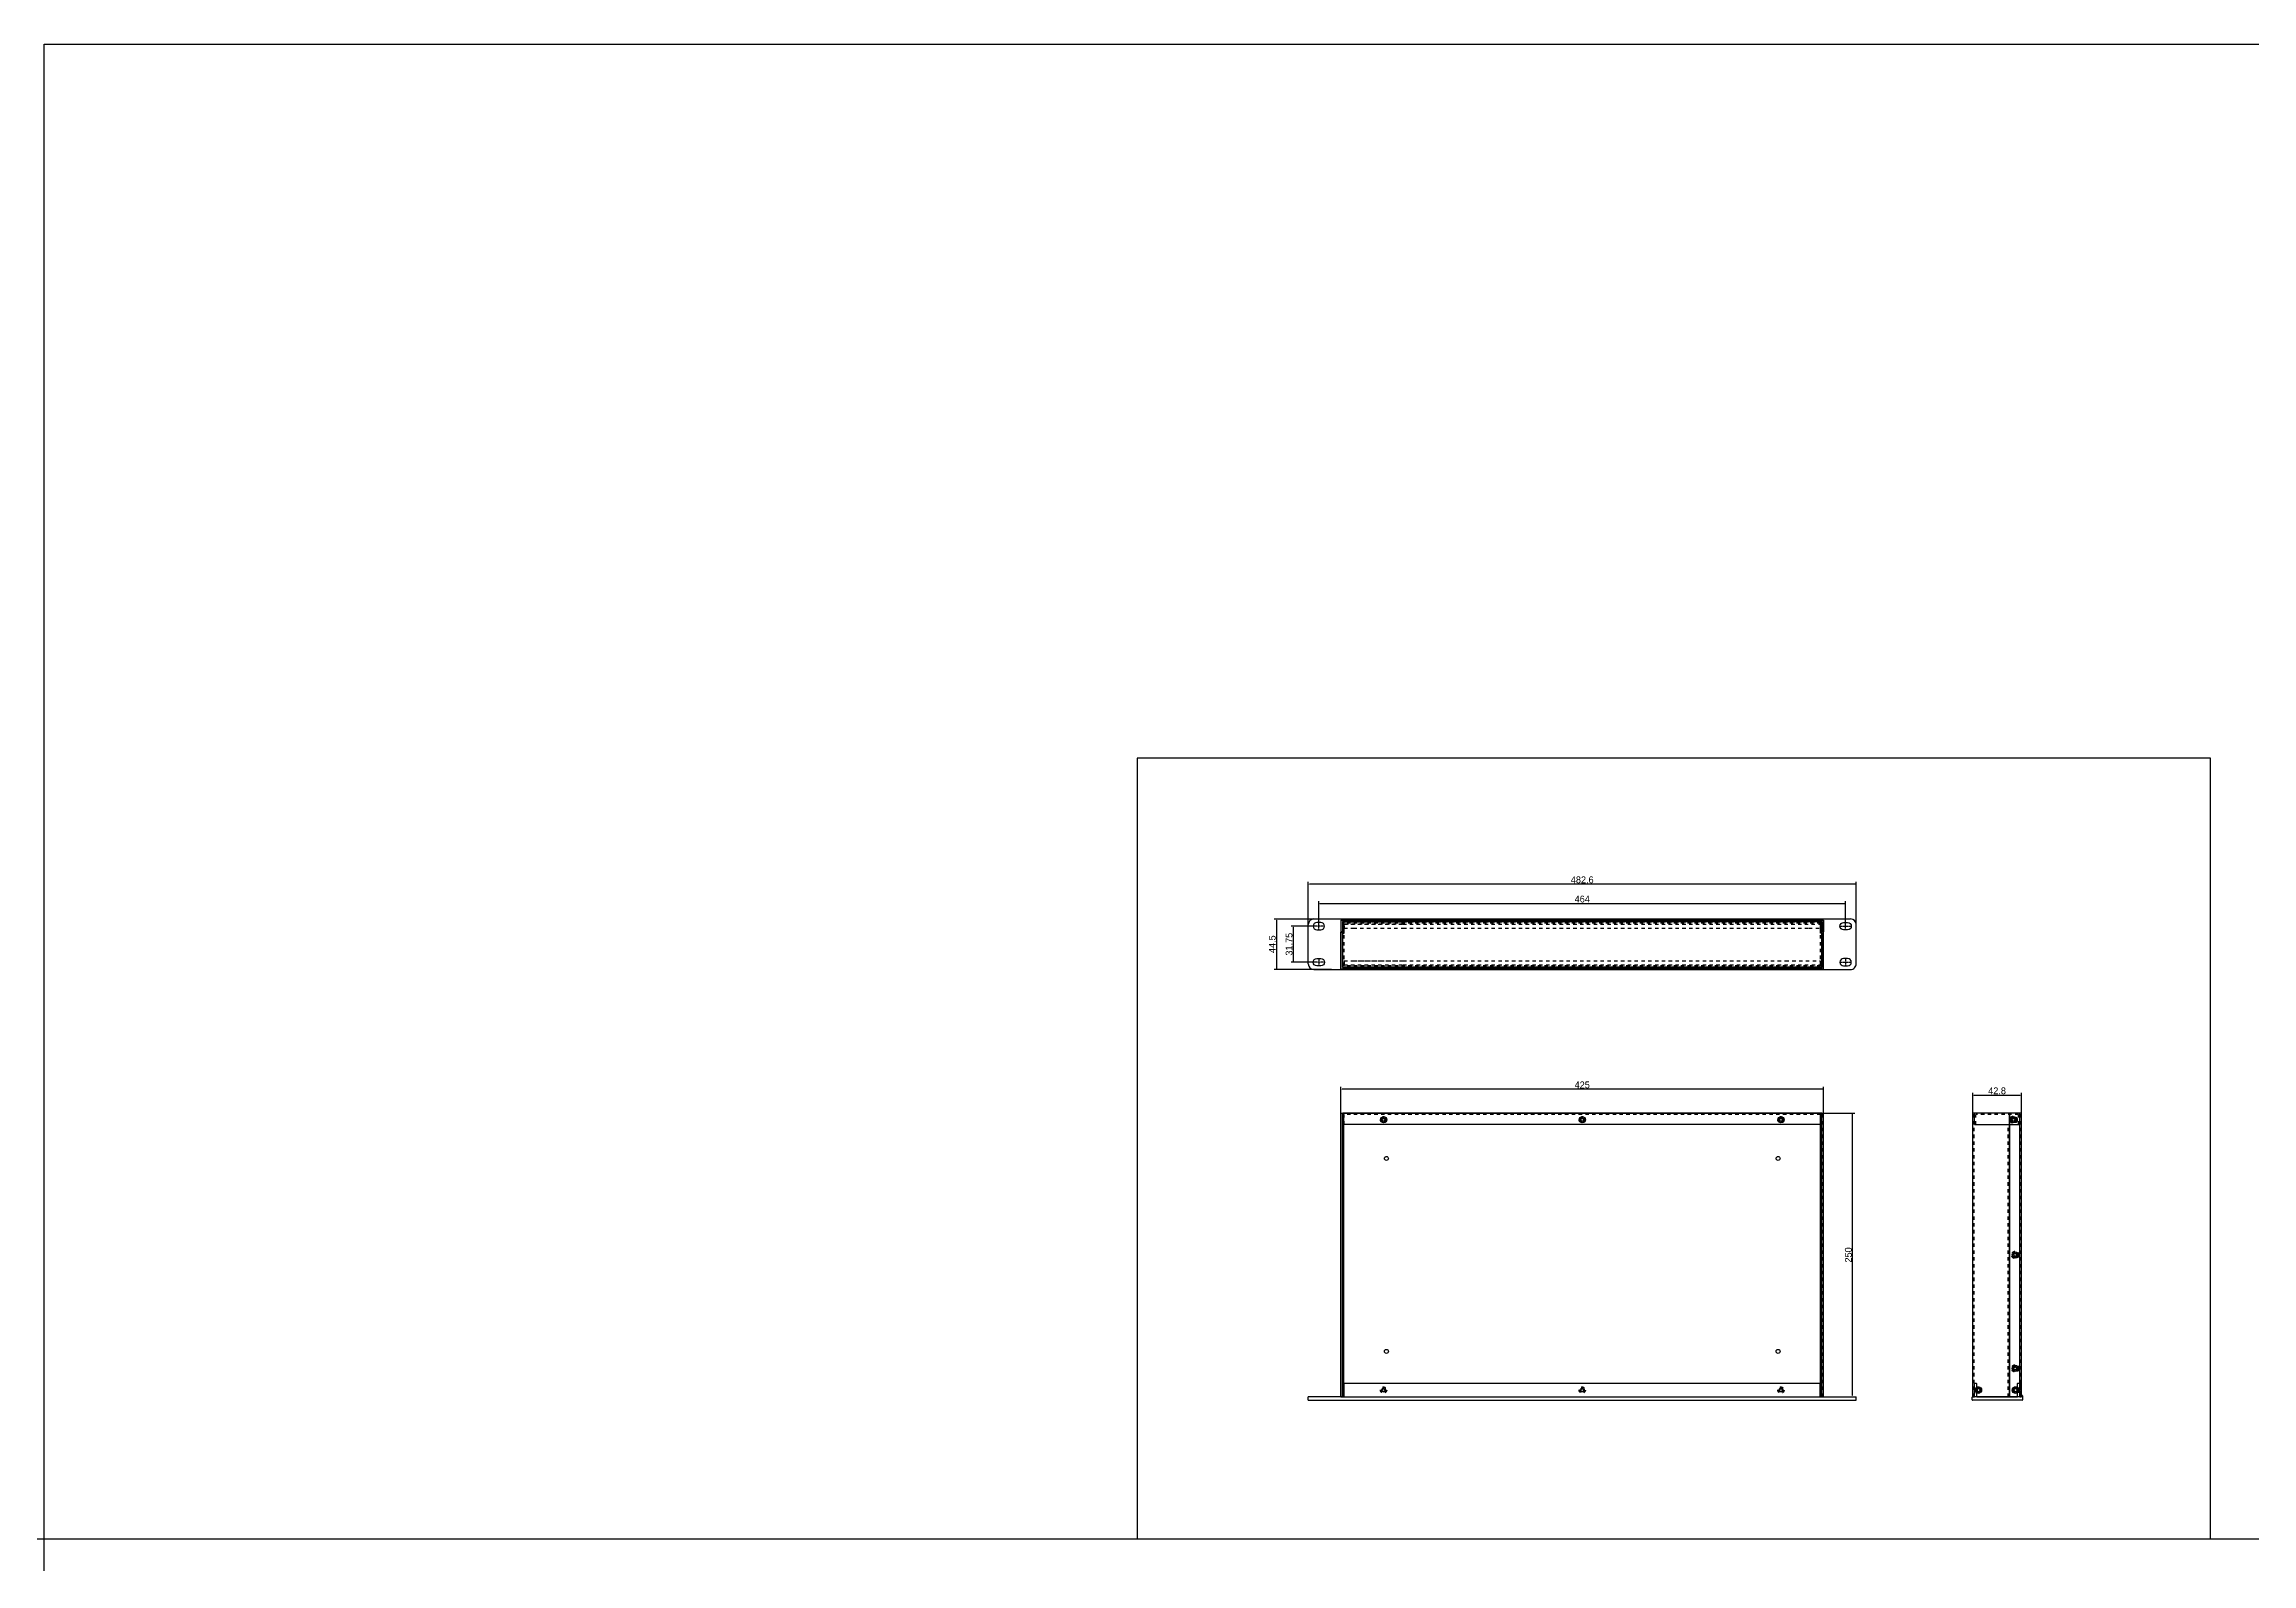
# Model space of a CAD drawing. Header units: millimetres. Extents: x 34287 to 41869, y -1912 to 663.
# Drawn here: x 34287 to 36231, y -1037 to 302 of the extents above; entities that cross this region are included whole.
import ezdxf

# ---------------------------------------------------------------- set-up
doc = ezdxf.new("R2010")
doc.units = ezdxf.units.MM
doc.header["$PDMODE"] = 3
doc.header["$PDSIZE"] = 0.3125
doc.linetypes.add('CENTER', pattern=[50.8, 31.75, -6.35, 6.35, -6.35])
doc.linetypes.add('DASHED', pattern=[0.2, 0.1, -0.1])
doc.layers.get('0').update_dxf_attribs({"linetype": 'CONTINUOUS'})
doc.layers.get('Defpoints').update_dxf_attribs({"linetype": 'CONTINUOUS'})
doc.layers.add('打印', color=7, linetype='CONTINUOUS')
doc.styles.get("Standard").update_dxf_attribs({"font": ''})
doc.styles.get('STANDARD').set_extended_font_data('changfangsong')
doc.dimstyles.new('DIMSTYLE_6', dxfattribs={"dimtxt": 4, "dimasz": 1, "dimexe": 2, "dimexo": 0.5, "dimgap": 0.75, "dimtad": 1, "dimdsep": 46, "dimtxsty": 'STANDARD', "dimblk": '_FILLED', "dimcen": 0, "dimclrd": 5, "dimclre": 5, "dimadec": 0, "dimazin": 0, "dimtp": 0.1, "dimtm": 0.1, "dimtfac": 1, "dimtofl": 0, "dimtmove": 0, "dimatfit": 3, "dimldrblk": '_FILLED', "dimfxl": 1, "dimtolj": 1, "dimarcsym": 0})

# ---------------------------------------------------------------- blocks, each defined once
blk = doc.blocks.new('_FILLED')
at = {"color": 0, "linetype": 'ByBlock'}
blk.add_solid([(0, 0), (-1, 0.2), (-1, -0.2)], dxfattribs=at)
blk = doc.blocks.new('*D130')
at = {"color": 5, "linetype": 'ByBlock', "lineweight": -2, "ltscale": 3}
for p, q in [((35400, -487.1), (35400, -435.8)), ((35881.6, -437.8), (35401, -437.8)), ((35882.6, -487.1), (35882.6, -435.8))]:
    blk.add_line(p, q, dxfattribs=at)
at = {"layer": 'Defpoints', "color": 0, "linetype": 'ByBlock', "lineweight": -3, "ltscale": 3}
for p in [(35400, -437.8), (35400, -487.6), (35882.6, -487.6)]:
    blk.add_point(p, dxfattribs=at)
at = {"color": 5, "linetype": 'ByBlock', "lineweight": -2, "ltscale": 3, "rotation": 180}
blk.add_blockref('_FILLED', (35400, -437.8), dxfattribs=at)
at = {"color": 5, "linetype": 'ByBlock', "lineweight": -2, "ltscale": 3}
blk.add_blockref('_FILLED', (35882.6, -437.8), dxfattribs=at)
at = {"color": 0, "linetype": 'ByBlock', "lineweight": -3, "ltscale": 3, "insert": (35641.3, -434), "char_height": 6, "attachment_point": 5}
blk.add_mtext('\\A1;482.6', dxfattribs=at)
blk = doc.blocks.new('*D131')
at = {"color": 5, "linetype": 'ByBlock', "lineweight": -2, "ltscale": 3}
for p, q in [((35420.5, -468.5), (35370, -468.5)), ((35372, -469.5), (35372, -512)), ((35420.5, -513), (35370, -513))]:
    blk.add_line(p, q, dxfattribs=at)
at = {"layer": 'Defpoints', "color": 0, "linetype": 'ByBlock', "lineweight": -3, "ltscale": 3}
for p in [(35421, -468.5), (35372, -513), (35421, -513)]:
    blk.add_point(p, dxfattribs=at)
at = {"color": 5, "linetype": 'ByBlock', "lineweight": -2, "ltscale": 3}
for p, rotation in [((35372, -468.5), 90), ((35372, -513), 270)]:
    blk.add_blockref('_FILLED', p, dxfattribs=dict(at, rotation=rotation))
at = {"color": 0, "linetype": 'ByBlock', "lineweight": -3, "ltscale": 3, "insert": (35368.3, -490.7), "char_height": 6, "attachment_point": 5, "rotation": 90}
blk.add_mtext('\\A1;44.5', dxfattribs=at)
blk = doc.blocks.new('*D132')
at = {"color": 5, "linetype": 'ByBlock', "lineweight": -2, "ltscale": 3}
for p, q in [((35406.7, -474.8), (35384.8, -474.8)), ((35386.8, -475.8), (35386.8, -505.6)), ((35406.7, -506.6), (35384.8, -506.6))]:
    blk.add_line(p, q, dxfattribs=at)
at = {"layer": 'Defpoints', "color": 0, "linetype": 'ByBlock', "lineweight": -3, "ltscale": 3}
for p in [(35407.2, -474.8), (35386.8, -506.6), (35407.2, -506.6)]:
    blk.add_point(p, dxfattribs=at)
at = {"color": 5, "linetype": 'ByBlock', "lineweight": -2, "ltscale": 3}
for p, rotation in [((35386.8, -474.8), 90), ((35386.8, -506.6), 270)]:
    blk.add_blockref('_FILLED', p, dxfattribs=dict(at, rotation=rotation))
at = {"color": 0, "linetype": 'ByBlock', "lineweight": -3, "ltscale": 3, "insert": (35383.1, -490.7), "char_height": 6, "attachment_point": 5, "rotation": 90}
blk.add_mtext('\\A1;31.75', dxfattribs=at)
blk = doc.blocks.new('*D134')
at = {"color": 5, "linetype": 'ByBlock', "lineweight": -2, "ltscale": 3}
for p, q in [((35428.8, -643.3), (35428.8, -616.4)), ((35852.8, -618.4), (35429.8, -618.4)), ((35853.8, -656.1), (35853.8, -616.4))]:
    blk.add_line(p, q, dxfattribs=at)
at = {"layer": 'Defpoints', "color": 0, "linetype": 'ByBlock', "lineweight": -3, "ltscale": 3}
for p in [(35428.8, -618.4), (35428.8, -643.8), (35853.8, -656.6)]:
    blk.add_point(p, dxfattribs=at)
at = {"color": 5, "linetype": 'ByBlock', "lineweight": -2, "ltscale": 3, "rotation": 180}
blk.add_blockref('_FILLED', (35428.8, -618.4), dxfattribs=at)
at = {"color": 5, "linetype": 'ByBlock', "lineweight": -2, "ltscale": 3}
blk.add_blockref('_FILLED', (35853.8, -618.4), dxfattribs=at)
at = {"color": 0, "linetype": 'ByBlock', "lineweight": -3, "ltscale": 3, "insert": (35641.3, -614.7), "char_height": 6, "attachment_point": 5}
blk.add_mtext('\\A1;425', dxfattribs=at)

msp = doc.modelspace()

# ---------------------------------------------------------------- linework, layer by layer
at = {"color": 1, "ltscale": 30}
for p, q in [((35400.018, -507.971), (35400.018, -473.471)), ((35405.018, -468.471), (35877.618, -468.471)), ((35882.618, -507.971), (35882.618, -473.471)), ((35405.018, -512.971), (35877.618, -512.971)), ((35400.018, -892.578), (35400.018, -889.578)), ((35400.018, -892.578), (35882.618, -892.578)), ((35431.618, -877.578), (35851.018, -877.578)), ((35431.618, -889.578), (35431.618, -877.578)), ((35851.018, -889.578), (35851.018, -877.578)), ((35882.618, -892.578), (35882.618, -889.578))]:
    msp.add_line(p, q, dxfattribs=at)
at = {"color": 1, "linetype": 'CENTER', "ltscale": 0.026}
for p, q in [((35414.418, -474.846), (35404.218, -474.846)), ((35409.318, -478.196), (35409.318, -471.496)), ((35868.218, -474.846), (35878.418, -474.846)), ((35873.318, -478.196), (35873.318, -471.496)), ((35409.318, -503.246), (35409.318, -509.946)), ((35873.318, -503.246), (35873.318, -509.946)), ((35414.418, -506.596), (35404.218, -506.596)), ((35868.218, -506.596), (35878.418, -506.596))]:
    msp.add_line(p, q, dxfattribs=at)
at = {"color": 4, "ltscale": 30}
for p, q in [((35428.818, -469.571), (35853.818, -469.571)), ((35428.818, -469.571), (35428.818, -479.771)), ((35430.018, -479.771), (35428.818, -479.771)), ((35430.018, -470.771), (35852.618, -470.771)), ((35430.018, -470.771), (35430.018, -479.771)), ((35852.618, -470.771), (35852.618, -479.771)), ((35853.818, -479.771), (35852.618, -479.771)), ((35853.818, -469.571), (35853.818, -479.771)), ((35428.818, -639.478), (35853.818, -639.478)), ((35428.818, -889.478), (35428.818, -639.478)), ((35853.818, -889.478), (35853.818, -639.478)), ((36017.907, -889.478), (36017.907, -639.478)), ((36028.107, -639.478), (36017.907, -639.478)), ((36028.107, -889.478), (36028.107, -639.478)), ((35428.818, -889.478), (35853.818, -889.478)), ((36028.107, -889.478), (36017.907, -889.478))]:
    msp.add_line(p, q, dxfattribs=at)
at = {"color": 2, "ltscale": 30}
for p, q in [((35428.818, -512.371), (35428.818, -479.971)), ((35428.818, -479.971), (35430.318, -479.971)), ((35430.018, -511.171), (35430.018, -480.971)), ((35430.018, -480.971), (35431.518, -480.971)), ((35430.318, -479.971), (35430.318, -470.971)), ((35430.318, -470.971), (35431.518, -470.971)), ((35431.518, -480.971), (35431.518, -470.971)), ((35851.118, -480.971), (35851.118, -470.971)), ((35852.318, -470.971), (35851.118, -470.971)), ((35851.118, -470.971), (35852.318, -470.971)), ((35852.618, -480.971), (35851.118, -480.971)), ((35852.318, -479.971), (35852.318, -470.971)), ((35853.818, -479.971), (35852.318, -479.971)), ((35852.618, -511.171), (35852.618, -480.971)), ((35853.818, -512.371), (35853.818, -479.971)), ((35428.818, -512.371), (35853.818, -512.371)), ((35430.018, -511.171), (35852.618, -511.171)), ((35428.818, -639.478), (35853.818, -639.478)), ((35428.818, -889.478), (35428.818, -639.478)), ((35430.218, -889.478), (35430.218, -639.478)), ((35431.418, -889.478), (35431.418, -639.478)), ((35851.218, -889.478), (35851.218, -639.478)), ((35852.418, -889.478), (35852.418, -639.478)), ((35853.818, -889.478), (35853.818, -639.478)), ((35985.307, -889.478), (35985.307, -639.478)), ((36017.707, -639.478), (35985.307, -639.478)), ((36017.707, -889.478), (36017.707, -639.478)), ((36026.707, -649.878), (36016.507, -649.878)), ((36026.707, -889.478), (36026.707, -649.878)), ((35428.818, -889.478), (35853.818, -889.478)), ((36026.707, -889.478), (35985.307, -889.478))]:
    msp.add_line(p, q, dxfattribs=at)
at = {"color": 3, "ltscale": 30}
for p, q in [((35430.318, -510.971), (35430.318, -470.971)), ((35852.318, -470.971), (35430.318, -470.971)), ((35852.318, -510.971), (35852.318, -470.971)), ((35852.318, -510.971), (35430.318, -510.971)), ((35852.318, -639.478), (35430.318, -639.478)), ((35430.318, -649.478), (35430.318, -639.478)), ((35851.118, -649.478), (35851.118, -640.678)), ((35852.318, -649.478), (35852.318, -639.478)), ((36026.707, -639.478), (35986.707, -639.478)), ((36026.707, -649.478), (36026.707, -639.478)), ((35852.318, -649.478), (35430.318, -649.478))]:
    msp.add_line(p, q, dxfattribs=at)
at = {"color": 3, "linetype": 'DASHED', "ltscale": 30}
for p, q in [((35431.518, -509.771), (35431.518, -472.171)), ((35851.118, -472.171), (35431.518, -472.171)), ((35851.118, -509.771), (35851.118, -472.171)), ((35851.118, -509.771), (35431.518, -509.771)), ((35851.118, -640.678), (35431.518, -640.678)), ((35431.518, -649.478), (35431.518, -640.678)), ((35987.907, -649.478), (35987.907, -640.678)), ((36025.507, -640.678), (35987.907, -640.678)), ((36025.507, -649.478), (36025.507, -640.678))]:
    msp.add_line(p, q, dxfattribs=at)
at = {"color": 1, "linetype": 'DASHED', "ltscale": 30}
for p, q in [((35431.618, -468.471), (35431.618, -476.572)), ((35431.618, -469.564), (35437.618, -469.564)), ((35431.618, -469.564), (35483.418, -469.564)), ((35431.618, -469.564), (35483.418, -469.564)), ((35431.618, -470.971), (35437.618, -470.971)), ((35431.618, -470.971), (35483.418, -470.971)), ((35431.618, -470.971), (35483.418, -470.971)), ((35431.618, -472.971), (35483.418, -472.971)), ((35483.418, -472.971), (35431.618, -472.971)), ((35431.618, -476.572), (35437.618, -476.572)), ((35431.618, -476.572), (35439.718, -476.572)), ((35439.718, -476.572), (35483.418, -476.572)), ((35483.418, -469.564), (35837.268, -469.564)), ((35571.518, -469.564), (35483.418, -469.564)), ((35483.418, -470.971), (35837.268, -470.971)), ((35483.418, -472.971), (35837.268, -472.971)), ((35483.418, -476.572), (35840.918, -476.572)), ((35837.268, -469.564), (35851.023, -469.564)), ((35837.268, -470.971), (35851.023, -470.971)), ((35837.268, -472.971), (35851.023, -472.971)), ((35840.918, -476.572), (35851.023, -476.572)), ((35851.023, -470.971), (35851.023, -468.471)), ((35851.023, -470.971), (35851.023, -476.572)), ((35431.618, -505.372), (35431.618, -510.971)), ((35431.618, -505.372), (35462.318, -505.372)), ((35431.618, -505.372), (35462.318, -505.372)), ((35439.818, -505.372), (35483.418, -505.372)), ((35462.318, -505.372), (35483.418, -505.372)), ((35483.418, -505.372), (35820.318, -505.372)), ((35820.318, -505.372), (35851.023, -505.372)), ((35851.023, -505.372), (35851.023, -510.971)), ((35431.618, -508.971), (35437.718, -508.971)), ((35431.618, -508.971), (35483.418, -508.971)), ((35431.618, -510.971), (35437.718, -510.971)), ((35431.618, -510.971), (35483.418, -510.971)), ((35483.418, -508.971), (35851.023, -508.971)), ((35483.418, -510.971), (35851.023, -510.971)), ((35988.707, -886.477), (35988.707, -880.68)), ((36024.707, -886.477), (36024.707, -880.68))]:
    msp.add_line(p, q, dxfattribs=at)
at = {"color": 4, "linetype": 'DASHED', "ltscale": 30}
for p, q in [((35430.018, -889.478), (35430.018, -639.478)), ((35852.618, -889.478), (35852.618, -639.478)), ((36026.907, -889.478), (36026.907, -639.478))]:
    msp.add_line(p, q, dxfattribs=at)
at = {"color": 2, "linetype": 'DASHED', "ltscale": 30}
for p, q in [((35430.018, -889.478), (35430.018, -640.478)), ((35852.618, -889.478), (35852.618, -640.478)), ((35986.507, -889.478), (35986.507, -639.478)), ((36016.507, -889.478), (36016.507, -649.878))]:
    msp.add_line(p, q, dxfattribs=at)
at = {"color": 3, "linetype": 'ByBlock', "lineweight": -3, "ltscale": 3}
for q in [(35986.707, -639.478), (36026.707, -649.478)]:
    msp.add_line((35986.707, -649.478), q, dxfattribs=at)
at = {"color": 1, "linetype": 'ByBlock', "lineweight": -3, "ltscale": 30}
for p, q in [((35984.707, -892.278), (35984.707, -889.878)), ((35985.007, -889.578), (35986.607, -889.578)), ((36028.907, -892.578), (35985.007, -892.578)), ((35986.707, -883.243), (35986.707, -877.878)), ((35986.707, -889.478), (35986.707, -883.914)), ((35987.007, -877.578), (35988.407, -877.578)), ((35988.707, -877.878), (35988.707, -880.68)), ((35988.707, -886.477), (35988.707, -889.278)), ((35989.007, -889.578), (36024.407, -889.578)), ((35992.061, -882.636), (35991.637, -882.944)), ((35991.637, -884.212), (35992.061, -884.52)), ((36021.778, -882.944), (36021.354, -882.636)), ((36021.354, -884.52), (36021.778, -884.212)), ((36024.707, -880.68), (36024.707, -877.878)), ((36024.707, -889.278), (36024.707, -886.477)), ((36025.007, -877.578), (36026.407, -877.578)), ((36026.707, -877.878), (36026.707, -883.243)), ((36026.707, -883.914), (36026.707, -889.478)), ((36026.807, -889.578), (36028.015, -889.578)), ((36028.115, -889.487), (36028.184, -888.653)), ((36028.483, -888.378), (36028.907, -888.378)), ((36029.207, -888.678), (36029.207, -892.278))]:
    msp.add_line(p, q, dxfattribs=at)
at = {"linetype": 'ByBlock', "lineweight": -3, "ltscale": 3}
for p in [(9193.74, -1014.546), (18119.674, -1014.546)]:
    msp.add_xline(p, (1, 0.00000017), dxfattribs=at)
for points in [[(34286.531, 302.364), (41868.883, 302.364), (41868.883, -1912.119), (34286.531, -1912.119)], [(35249.369, -1014.545), (36194.605, -1014.545), (36194.605, -326.715), (35249.369, -326.715)]]:
    msp.add_lwpolyline(points, close=True, dxfattribs=at)
at = {"color": 1}
for points in [[(35407.568, -471.596, 1), (35407.568, -478.096), (35411.068, -478.096, 1), (35411.068, -471.596)], [(35875.068, -471.596, -1), (35875.068, -478.096), (35871.568, -478.096, -1), (35871.568, -471.596)], [(35407.568, -509.846, -1), (35407.568, -503.346), (35411.068, -503.346, -1), (35411.068, -509.846)], [(35875.068, -509.846, 1), (35875.068, -503.346), (35871.568, -503.346, 1), (35871.568, -509.846)]]:
    msp.add_lwpolyline(points, format="xyb", close=True, dxfattribs=at)
at = {"color": 4, "ltscale": 30}
for centre, radius in [((35466.318, -645.378), 2.75), ((35466.318, -645.378), 1.75), ((35641.318, -645.378), 2.75), ((35641.318, -645.378), 1.75), ((35816.318, -645.378), 2.75), ((35816.318, -645.378), 1.75), ((36021.207, -645.378), 2.75), ((36021.207, -645.378), 1.75), ((36022.707, -764.478), 2.75), ((36022.707, -764.478), 1.75), ((36022.707, -864.478), 2.75), ((36022.707, -864.478), 1.75)]:
    msp.add_circle(centre, radius, dxfattribs=at)
at = {"color": 2, "linetype": 'DASHED', "ltscale": 30}
for centre, radius in [((35466.318, -645.378), 2.75), ((35641.318, -645.378), 2.75), ((35816.318, -645.378), 2.75), ((36022.707, -764.478), 3.25), ((36022.707, -764.478), 2.1), ((36022.707, -864.478), 3.25), ((36022.707, -864.478), 2.1), ((35466.318, -883.578), 2.75), ((35641.318, -883.578), 2.75), ((35816.318, -883.578), 2.75)]:
    msp.add_circle(centre, radius, dxfattribs=at)
at = {"color": 3, "linetype": 'DASHED', "ltscale": 30}
for centre, radius in [((35466.318, -645.378), 2.1), ((35641.318, -645.378), 2.1), ((35816.318, -645.378), 2.1), ((36021.207, -645.378), 3.25), ((36021.207, -645.378), 2.1)]:
    msp.add_circle(centre, radius, dxfattribs=at)
at = {"color": 2, "ltscale": 30}
for centre, radius in [((35466.318, -645.378), 1.75), ((35641.318, -645.378), 1.75), ((35816.318, -645.378), 1.75), ((36022.707, -764.478), 1.25), ((36022.707, -864.478), 1.25), ((35466.318, -883.578), 1.75), ((35641.318, -883.578), 1.75), ((35816.318, -883.578), 1.75), ((35990.307, -883.578), 2.75), ((35990.307, -883.578), 1.75), ((36023.107, -883.578), 3), ((36023.107, -883.578), 2)]:
    msp.add_circle(centre, radius, dxfattribs=at)
at = {"color": 3, "ltscale": 30}
for centre in [(35466.318, -645.378), (35641.318, -645.378), (35816.318, -645.378), (36021.207, -645.378)]:
    msp.add_circle(centre, 1.25, dxfattribs=at)
at = {"color": 2, "linetype": 'ByBlock', "lineweight": -3, "ltscale": 3}
for centre in [(35468.818, -679.478), (35813.818, -679.478), (35468.818, -849.478), (35813.818, -849.478)]:
    msp.add_circle(centre, 1.75, dxfattribs=at)
at = {"color": 1, "ltscale": 30}
for centre in [(35466.318, -883.578), (35641.318, -883.578), (35816.318, -883.578)]:
    msp.add_circle(centre, 1.25, dxfattribs=at)
for centre, start, end in [((35405.018, -473.471), 90, 180), ((35877.618, -473.471), 0.000003, 90), ((35405.018, -507.971), 180, 270), ((35877.618, -507.971), 270, 0.000003)]:
    msp.add_arc(centre, 5, start, end, dxfattribs=at)
at = {"color": 1, "linetype": 'ByBlock', "lineweight": -3, "ltscale": 30}
for centre, radius, start, end in [((35985.007, -889.878), 0.3, 90, 180), ((35985.007, -892.278), 0.3, 180, 270), ((35986.607, -889.478), 0.1, 270, 0), ((35987.007, -877.878), 0.3, 90, 180), ((35986.807, -883.243), 0.1, 180, 253.39845), ((35986.807, -883.914), 0.1, 106.60155, 180), ((35986.707, -883.578), 0.25, 286.60155, 73.39845), ((35988.407, -877.878), 0.3, 0, 90), ((35989.207, -880.68), 0.5, 180, 290.78356), ((35989.207, -886.477), 0.5, 69.21644, 180), ((35989.007, -889.278), 0.3, 180, 270), ((35990.307, -883.578), 1.25, 33.279839, 326.720161), ((35990.307, -883.578), 2.6, 45.536373, 110.78356), ((35990.307, -883.578), 2.6, 249.21644, 314.463627), ((35991.52, -882.783), 0.2, 213.279839, 306.017646), ((35991.52, -884.374), 0.2, 53.982354, 146.720161), ((35991.708, -882.151), 0.6, 306.017646, 45.536373), ((35991.708, -885.006), 0.6, 314.463627, 53.982354), ((36021.706, -882.151), 0.6, 134.463627, 233.982354), ((36021.706, -885.006), 0.6, 126.017646, 225.536373), ((36023.107, -883.578), 2.6, 69.21644, 134.463627), ((36023.107, -883.578), 2.6, 225.536373, 290.78356), ((36021.895, -882.783), 0.2, 233.982354, 326.720161), ((36021.895, -884.374), 0.2, 33.279839, 126.017646), ((36023.107, -883.578), 1.25, 213.279839, 146.720161), ((36024.207, -880.68), 0.5, 249.21644, 0), ((36024.207, -886.477), 0.5, 0, 110.78356), ((36024.407, -889.278), 0.3, 270, 0), ((36025.007, -877.878), 0.3, 90, 180), ((36026.407, -877.878), 0.3, 0, 90), ((36026.707, -883.578), 0.25, 106.60155, 253.39845), ((36026.607, -883.243), 0.1, 286.60155, 0), ((36026.607, -883.914), 0.1, 360, 73.39845), ((36026.807, -889.478), 0.1, 180, 270), ((36028.015, -889.478), 0.1, 270, 355.236358), ((36028.483, -888.678), 0.3, 90, 175.236358), ((36028.907, -888.678), 0.3, 0, 90), ((36028.907, -892.278), 0.3, 270, 0)]:
    msp.add_arc(centre, radius, start, end, dxfattribs=at)
at = {"layer": '打印', "color": 1, "ltscale": 30}
for p, q in [((35431.618, -889.578), (35400.018, -889.578)), ((35431.618, -889.578), (35851.018, -889.578)), ((35851.018, -889.578), (35882.618, -889.578))]:
    msp.add_line(p, q, dxfattribs=at)

# ---------------------------------------------------------------- dimensions: what is measured, and where the dimension line sits
at = {"linetype": 'ByBlock', "lineweight": -3, "ltscale": 3}
for base, p1, p2, picture, middle in [((35400.018, -437.762), (35882.618, -487.573), (35400.018, -487.573), '*D130', (35641.318, -434.012)), ((35428.818, -618.448), (35853.818, -656.621), (35428.818, -643.842), '*D134', (35641.318, -614.698))]:
    dim = msp.add_linear_dim(base=base, p1=p1, p2=p2, dimstyle='DIMSTYLE_6', override={"dimtxt": 6, "dimfxl": 0.396}, dxfattribs=at)
    dim.commit()
    dim.dimension.update_dxf_attribs({"geometry": picture, "text_midpoint": middle})
for base, p1, p2 in [((35873.318, -454.732), (35409.318, -472.893), (35873.318, -472.893)), ((36028.107, -623.656), (35985.307, -646.601), (36028.107, -647.808))]:
    msp.add_linear_dim(base=base, p1=p1, p2=p2, dimstyle='DIMSTYLE_6', override={"dimtxt": 6, "dimfxl": 0.396}, dxfattribs=at).render()
for base, p1, p2, picture, middle in [((35372.015, -512.971), (35420.963, -468.471), (35420.963, -512.971), '*D131', (35368.265, -490.721)), ((35386.807, -506.596), (35407.169, -474.846), (35407.169, -506.596), '*D132', (35383.057, -490.721))]:
    dim = msp.add_linear_dim(base=base, p1=p1, p2=p2, angle=90, dimstyle='DIMSTYLE_6', override={"dimtxt": 6, "dimfxl": 0.396}, dxfattribs=at)
    dim.commit()
    dim.dimension.update_dxf_attribs({"geometry": picture, "text_midpoint": middle})
msp.add_linear_dim(base=(35879.478, -639.478), p1=(35853.818, -889.478), p2=(35853.818, -639.478), angle=90, dimstyle='DIMSTYLE_6', override={"dimtxt": 6, "dimfxl": 0.396}, dxfattribs=at).render()

doc.saveas('drawing.dxf')
